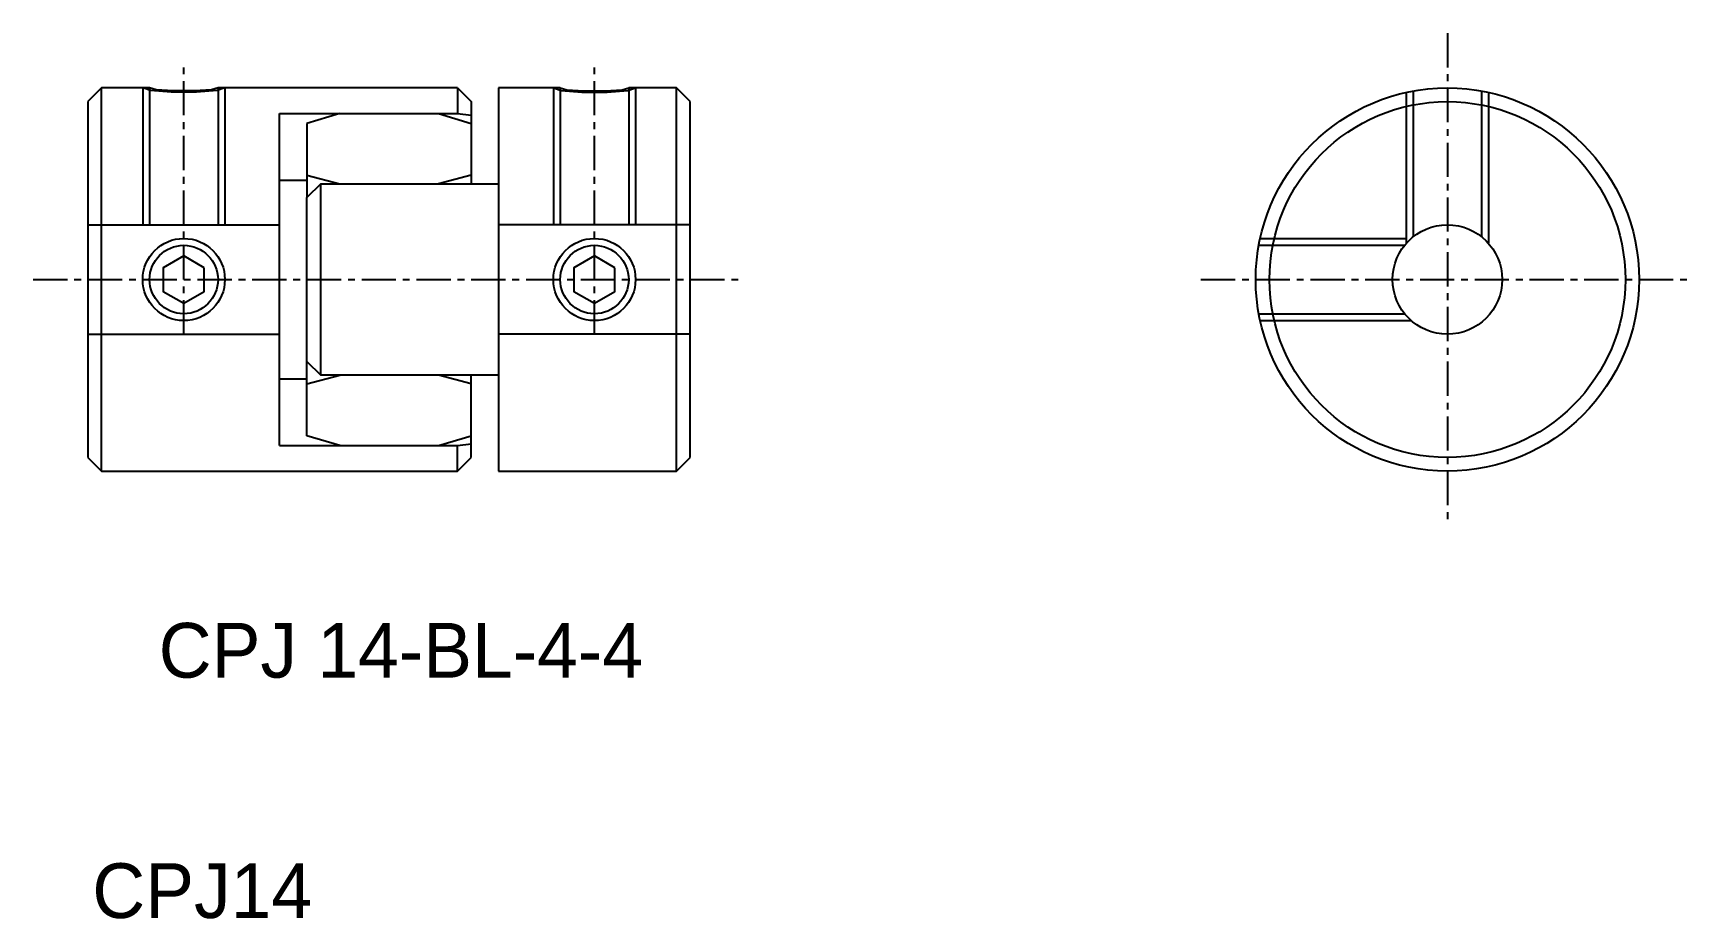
# Model space of a CAD drawing. Extents: x 94.5 to 155.1, y 84.4 to 116.7.
import ezdxf
from ezdxf.enums import TextEntityAlignment as Align

# ---------------------------------------------------------------- set-up
doc = ezdxf.new("R2010")
doc.units = 0
doc.linetypes.add('CENTER', pattern=[2, 1.25, -0.25, 0.25, -0.25])
doc.linetypes.add('DASHED', pattern=[19.05, 12.7, -6.35])
doc.layers.get('0').update_dxf_attribs({"linetype": 'CONTINUOUS'})
doc.layers.add('CENTER', color=1, linetype='CENTER')

msp = doc.modelspace()

# ---------------------------------------------------------------- linework, layer by layer
for p, q in [((96.972, 114.717), (96.472, 114.217)), ((96.972, 100.717), (96.972, 114.717)), ((98.722, 114.717), (96.972, 114.717)), ((109.972, 114.717), (101.222, 114.717)), ((109.972, 114.717), (110.472, 114.217)), ((109.972, 114.717), (109.972, 113.78)), ((111.472, 114.717), (111.472, 111.217)), ((113.722, 114.717), (111.472, 114.717)), ((117.972, 114.717), (116.222, 114.717)), ((117.972, 100.717), (117.972, 114.717)), ((118.472, 114.217), (117.972, 114.717)), ((96.472, 114.217), (96.472, 101.217)), ((110.472, 114.217), (110.472, 111.217)), ((118.472, 101.217), (118.472, 114.217)), ((103.472, 101.655), (103.472, 113.78)), ((103.472, 113.78), (109.972, 113.78)), ((105.672, 113.78), (104.472, 113.423)), ((104.472, 113.423), (104.472, 110.717)), ((109.272, 113.78), (110.472, 113.423)), ((109.972, 113.78), (110.472, 113.717)), ((103.472, 111.342), (104.472, 111.342)), ((104.472, 111.53), (105.672, 111.217)), ((104.972, 111.217), (104.472, 110.717)), ((104.972, 111.217), (111.472, 111.217)), ((104.972, 104.217), (104.972, 111.217)), ((110.472, 111.53), (109.272, 111.217)), ((104.472, 104.717), (104.472, 110.717)), ((98.222, 109.717), (98.222, 109.717)), ((99.972, 109.717), (99.972, 109.717)), ((104.472, 102.011), (104.472, 104.717)), ((104.472, 104.717), (104.972, 104.217)), ((103.472, 104.092), (104.472, 104.092)), ((104.472, 103.905), (105.672, 104.217)), ((111.472, 104.217), (104.972, 104.217)), ((110.472, 103.905), (109.272, 104.217)), ((110.472, 101.217), (110.472, 104.217)), ((111.472, 104.217), (111.472, 100.717)), ((105.672, 101.655), (104.472, 102.011)), ((109.272, 101.655), (110.472, 102.011)), ((103.472, 101.655), (109.972, 101.655)), ((109.972, 101.655), (110.472, 101.717)), ((109.972, 100.717), (109.972, 101.655)), ((96.472, 101.217), (96.972, 100.717)), ((96.972, 100.717), (109.972, 100.717)), ((109.972, 100.717), (110.472, 101.217)), ((111.472, 100.717), (117.972, 100.717)), ((117.972, 100.717), (118.472, 101.217))]:
    msp.add_line(p, q)
at = {"color": 3, "linetype": 'DASHED'}
for p, q in [((98.472, 114.717), (98.472, 109.717)), ((98.722, 114.717), (98.722, 109.717)), ((101.222, 114.717), (101.222, 109.717)), ((101.472, 114.717), (101.472, 109.717)), ((113.472, 114.717), (113.472, 109.717)), ((113.722, 114.717), (113.722, 109.717)), ((116.222, 114.717), (116.222, 109.717)), ((116.472, 114.717), (116.472, 109.717)), ((144.626, 114.555), (144.626, 109.04)), ((144.876, 114.605), (144.876, 109.279)), ((147.376, 114.605), (147.376, 109.279)), ((147.626, 114.555), (147.626, 109.04)), ((111.472, 111.217), (111.472, 104.217)), ((96.472, 109.717), (103.472, 109.717)), ((118.472, 109.717), (111.472, 109.717)), ((139.288, 109.217), (144.626, 109.217)), ((139.238, 108.967), (144.565, 108.967)), ((139.238, 106.467), (144.565, 106.467)), ((139.288, 106.217), (144.803, 106.217)), ((96.472, 105.717), (103.472, 105.717)), ((118.472, 105.717), (111.472, 105.717))]:
    msp.add_line(p, q, dxfattribs=at)
at = {"color": 3, "flags": 128}
msp.add_lwpolyline([(101.472, 114.717), (101.185, 114.622), (100.435, 114.563), (99.508, 114.563), (98.758, 114.622), (98.472, 114.717)], dxfattribs=at)
at = {"flags": 128}
msp.add_lwpolyline([(101.222, 114.717), (100.983, 114.651), (100.358, 114.61), (99.586, 114.61), (98.961, 114.651), (98.722, 114.717)], dxfattribs=at)
at = {"color": 3, "extrusion": (0, 0, -1), "flags": 128}
msp.add_lwpolyline([(-113.472, 114.717), (-113.758, 114.622), (-114.508, 114.563), (-115.435, 114.563), (-116.185, 114.622), (-116.472, 114.717)], dxfattribs=at)
at = {"extrusion": (0, 0, -1), "flags": 128}
msp.add_lwpolyline([(-113.722, 114.717), (-113.961, 114.651), (-114.586, 114.61), (-115.358, 114.61), (-115.983, 114.651), (-116.222, 114.717)], dxfattribs=at)
for points in [[(100.722, 108.15), (99.972, 108.583), (99.222, 108.15), (99.222, 107.284), (99.972, 106.851), (100.722, 107.284)], [(115.722, 108.15), (114.972, 108.583), (114.222, 108.15), (114.222, 107.284), (114.972, 106.851), (115.722, 107.284)]]:
    msp.add_lwpolyline(points, close=True)
for centre, radius in [((146.126, 107.717), 7), ((146.126, 107.717), 6.5), ((99.972, 107.717), 1.5), ((114.972, 107.717), 1.5), ((146.126, 107.717), 2)]:
    msp.add_circle(centre, radius)
at = {"color": 3}
for centre in [(99.972, 107.717), (114.972, 107.717)]:
    msp.add_circle(centre, 1.25, dxfattribs=at)
at = {"layer": 'CENTER'}
for p, q in [((146.126, 116.717), (146.126, 98.717)), ((99.972, 105.717), (99.972, 115.605)), ((114.972, 105.717), (114.972, 115.605)), ((94.472, 107.717), (120.472, 107.717)), ((137.126, 107.717), (155.126, 107.717))]:
    msp.add_line(p, q, dxfattribs=at)

# ---------------------------------------------------------------- texts
for s, p in [('CPJ 14-BL-4-4', (107.9, 92.57)), ('CPJ14', (100.644, 83.788))]:
    msp.add_text(s, height=2).set_placement(p, align=Align.BOTTOM_CENTER)

doc.saveas('drawing.dxf')
